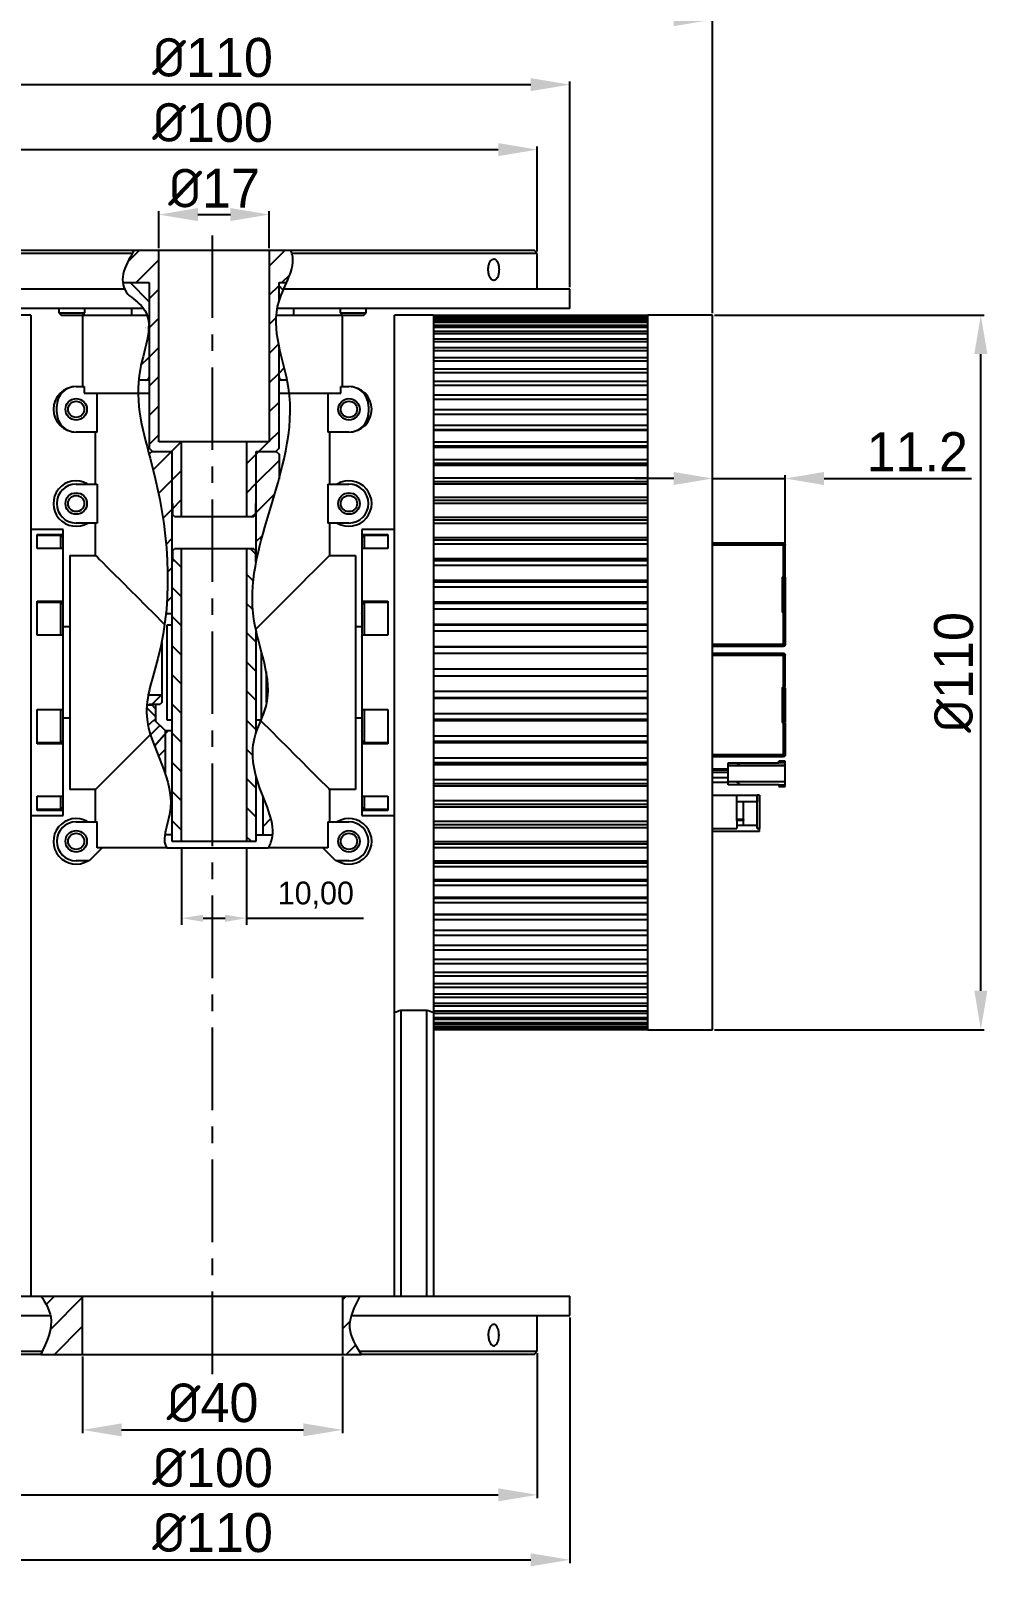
# Model space of a CAD drawing. Extents: x -151 to 841, y 0 to 594.
# Drawn here: x 392.5 to 539.8, y 159.4 to 395.8 of the extents above; entities that cross this region are included whole.
import ezdxf

# ---------------------------------------------------------------- set-up
doc = ezdxf.new("R2010")
doc.units = 0
doc.header["$PDSIZE"] = -1
doc.linetypes.add('CENTERX2', pattern=[20.32, 12.7, -2.54, 2.54, -2.54])
doc.layers.get('0').update_dxf_attribs({"linetype": 'CONTINUOUS'})
doc.layers.get('DEFPOINTS').update_dxf_attribs({"linetype": 'CONTINUOUS'})
doc.layers.add('$TD_AUDIT_GENERATED__25B7_', color=1, linetype='CENTERX2')
doc.layers.add('$TD_AUDIT_GENERATED__25B9_', color=3, linetype='CONTINUOUS')
doc.styles.add('$TD_AUDIT_GENERATED__25BE_', font='GOTHIC.TTF')
doc.dimstyles.new('$TD_AUDIT_GENERATED__25C0_', dxfattribs={"dimtxt": 4, "dimasz": 4, "dimexe": 0.5, "dimexo": 0.3, "dimgap": 1, "dimtad": 1, "dimtoh": 1, "dimdec": 1, "dimzin": 12, "dimtxsty": '$TD_AUDIT_GENERATED__25BE_', "dimcen": 0.09, "dimclrd": 3, "dimclre": 3, "dimclrt": 3, "dimazin": 3, "dimtm": 1e-09, "dimtfac": 1, "dimtdec": 1, "dimtofl": 0, "dimtmove": 0, "dimatfit": 3})
doc.dimstyles.new('ISO-25', dxfattribs={"dimtxt": 2.5, "dimasz": 2.5, "dimexe": 1.25, "dimexo": 0.625, "dimtad": 1, "dimtxsty": 'STANDARD', "dimcen": 2.5, "dimazin": 3, "dimtfac": 1, "dimtmove": 0, "dimatfit": 3})

# ---------------------------------------------------------------- blocks, each defined once
blk = doc.blocks.new('*D170')
at = {"layer": '$TD_AUDIT_GENERATED__25B9_', "color": 3}
for p, q in [((400.5, 191.7), (400.5, 179.9)), ((440.5, 191.7), (440.5, 179.9)), ((406.5, 180.4), (434.5, 180.4))]:
    blk.add_line(p, q, dxfattribs=at)
for points in [[(406.5, 181.4), (406.5, 179.4), (400.5, 180.4)], [(434.5, 181.4), (434.5, 179.4), (440.5, 180.4)]]:
    blk.add_solid(points, dxfattribs=at)
at = {"layer": 'DEFPOINTS', "color": 0}
for p in [(400.5, 192), (440.5, 192), (440.5, 180.4)]:
    blk.add_point(p, dxfattribs=at)
at = {"layer": '$TD_AUDIT_GENERATED__25B9_', "color": 3, "insert": (420.5, 184.55), "char_height": 6, "attachment_point": 5, "style": '$TD_AUDIT_GENERATED__25BE_'}
blk.add_mtext('{\\fISOCPEUR|b0|i0|c0|p34;%%C}40', dxfattribs=at)
blk = doc.blocks.new('*D171')
at = {"layer": '$TD_AUDIT_GENERATED__25B9_', "color": 3}
for p, q in [((370.5, 192.2), (370.5, 169.9)), ((470.5, 192.2), (470.5, 169.9)), ((376.5, 170.4), (464.5, 170.4))]:
    blk.add_line(p, q, dxfattribs=at)
for points in [[(376.5, 171.4), (376.5, 169.4), (370.5, 170.4)], [(464.5, 171.4), (464.5, 169.4), (470.5, 170.4)]]:
    blk.add_solid(points, dxfattribs=at)
at = {"layer": 'DEFPOINTS', "color": 0}
for p in [(370.5, 192.5), (470.5, 192.5), (470.5, 170.4)]:
    blk.add_point(p, dxfattribs=at)
at = {"layer": '$TD_AUDIT_GENERATED__25B9_', "color": 3, "insert": (420.5, 174.55), "char_height": 6, "attachment_point": 5, "style": '$TD_AUDIT_GENERATED__25BE_'}
blk.add_mtext('{\\fISOCPEUR|b0|i0|c0|p34;%%C}100', dxfattribs=at)
blk = doc.blocks.new('*D172')
at = {"layer": '$TD_AUDIT_GENERATED__25B9_', "color": 3}
for p, q in [((365.5, 197.7), (365.5, 159.9)), ((475.5, 197.7), (475.5, 159.9)), ((371.5, 160.4), (469.5, 160.4))]:
    blk.add_line(p, q, dxfattribs=at)
for points in [[(371.5, 161.4), (371.5, 159.4), (365.5, 160.4)], [(469.5, 161.4), (469.5, 159.4), (475.5, 160.4)]]:
    blk.add_solid(points, dxfattribs=at)
at = {"layer": 'DEFPOINTS', "color": 0}
for p in [(365.5, 198), (475.5, 198), (475.5, 160.4)]:
    blk.add_point(p, dxfattribs=at)
at = {"layer": '$TD_AUDIT_GENERATED__25B9_', "color": 3, "insert": (420.5, 164.55), "char_height": 6, "attachment_point": 5, "style": '$TD_AUDIT_GENERATED__25BE_'}
blk.add_mtext('{\\fISOCPEUR|b0|i0|c0|p34;%%C}110', dxfattribs=at)
blk = doc.blocks.new('*D173')
at = {"layer": '$TD_AUDIT_GENERATED__25B9_', "color": 3}
for p, q in [((370.5, 361.8), (370.5, 377.98)), ((376.5, 377.48), (464.5, 377.48)), ((470.5, 361.8), (470.5, 377.98))]:
    blk.add_line(p, q, dxfattribs=at)
for points in [[(376.5, 378.48), (376.5, 376.48), (370.5, 377.48)], [(464.5, 378.48), (464.5, 376.48), (470.5, 377.48)]]:
    blk.add_solid(points, dxfattribs=at)
at = {"layer": 'DEFPOINTS', "color": 0}
for p in [(470.5, 377.48), (370.5, 361.5), (470.5, 361.5)]:
    blk.add_point(p, dxfattribs=at)
at = {"layer": '$TD_AUDIT_GENERATED__25B9_', "color": 3, "insert": (420.5, 381.63), "char_height": 6, "attachment_point": 5, "style": '$TD_AUDIT_GENERATED__25BE_'}
blk.add_mtext('{\\fISOCPEUR|b0|i0|c0|p34;%%C}100', dxfattribs=at)
blk = doc.blocks.new('*D174')
at = {"layer": '$TD_AUDIT_GENERATED__25B9_', "color": 3}
for p, q in [((412.24, 362.3), (412.24, 367.98)), ((418.24, 367.48), (423.24, 367.48)), ((429.24, 362.3), (429.24, 367.98))]:
    blk.add_line(p, q, dxfattribs=at)
for points in [[(418.24, 368.48), (418.24, 366.48), (412.24, 367.48)], [(423.24, 368.48), (423.24, 366.48), (429.24, 367.48)]]:
    blk.add_solid(points, dxfattribs=at)
at = {"layer": 'DEFPOINTS', "color": 0}
for p in [(429.24, 367.48), (412.24, 362), (429.24, 362)]:
    blk.add_point(p, dxfattribs=at)
at = {"layer": '$TD_AUDIT_GENERATED__25B9_', "color": 3, "insert": (420.74, 371.55), "char_height": 6, "attachment_point": 5, "style": '$TD_AUDIT_GENERATED__25BE_'}
blk.add_mtext('{\\fISOCPEUR|b0|i0|c0|p34;%%C}17', dxfattribs=at)
blk = doc.blocks.new('*D175')
at = {"layer": '$TD_AUDIT_GENERATED__25B9_', "color": 3}
for p, q in [((365.5, 356.3), (365.5, 387.98)), ((475.5, 356.3), (475.5, 387.98)), ((371.5, 387.48), (469.5, 387.48))]:
    blk.add_line(p, q, dxfattribs=at)
for points in [[(371.5, 388.48), (371.5, 386.48), (365.5, 387.48)], [(469.5, 388.48), (469.5, 386.48), (475.5, 387.48)]]:
    blk.add_solid(points, dxfattribs=at)
at = {"layer": 'DEFPOINTS', "color": 0}
for p in [(475.5, 387.48), (365.5, 356), (475.5, 356)]:
    blk.add_point(p, dxfattribs=at)
at = {"layer": '$TD_AUDIT_GENERATED__25B9_', "color": 3, "insert": (420.5, 391.63), "char_height": 6, "attachment_point": 5, "style": '$TD_AUDIT_GENERATED__25BE_'}
blk.add_mtext('{\\fISOCPEUR|b0|i0|c0|p34;%%C}110', dxfattribs=at)
blk = doc.blocks.new('*D176')
at = {"layer": '$TD_AUDIT_GENERATED__25B9_', "color": 3}
for p, q in [((497.8, 352), (539.29, 352)), ((538.79, 248), (538.79, 346)), ((497.8, 242), (539.29, 242))]:
    blk.add_line(p, q, dxfattribs=at)
for points in [[(537.79, 346), (539.79, 346), (538.79, 352)], [(537.79, 248), (539.79, 248), (538.79, 242)]]:
    blk.add_solid(points, dxfattribs=at)
at = {"layer": 'DEFPOINTS', "color": 0}
for p in [(497.5, 352), (538.79, 352), (497.5, 242)]:
    blk.add_point(p, dxfattribs=at)
at = {"layer": '$TD_AUDIT_GENERATED__25B9_', "color": 3, "insert": (534.63, 297), "char_height": 6, "attachment_point": 5, "rotation": 90, "style": '$TD_AUDIT_GENERATED__25BE_'}
blk.add_mtext('{\\fISOCPEUR|b0|i0|c0|p34;%%C}110', dxfattribs=at)
blk = doc.blocks.new('*D177')
at = {"layer": '$TD_AUDIT_GENERATED__25B9_', "color": 3}
for p, q in [((343.5, 352.3), (343.5, 397.98)), ((491.5, 397.48), (349.5, 397.48)), ((497.5, 352.3), (497.5, 397.98))]:
    blk.add_line(p, q, dxfattribs=at)
for points in [[(349.5, 398.48), (349.5, 396.48), (343.5, 397.48)], [(491.5, 398.48), (491.5, 396.48), (497.5, 397.48)]]:
    blk.add_solid(points, dxfattribs=at)
at = {"layer": 'DEFPOINTS', "color": 0}
for p in [(343.5, 397.48), (343.5, 352), (497.5, 352)]:
    blk.add_point(p, dxfattribs=at)
at = {"layer": '$TD_AUDIT_GENERATED__25B9_', "color": 3, "insert": (420.5, 401.63), "char_height": 6, "attachment_point": 5, "style": '$TD_AUDIT_GENERATED__25BE_'}
blk.add_mtext('154', dxfattribs=at)
blk = doc.blocks.new('*D178')
at = {"color": 0}
for p, q in [((415.74, 270), (415.74, 258.16)), ((425.74, 270), (425.74, 258.16)), ((419.04, 259.16), (422.44, 259.16)), ((425.74, 259.16), (443.76, 259.16))]:
    blk.add_line(p, q, dxfattribs=at)
for points in [[(419.04, 259.71), (419.04, 258.61), (415.74, 259.16)], [(422.44, 259.71), (422.44, 258.61), (425.74, 259.16)]]:
    blk.add_solid(points, dxfattribs=at)
at = {"layer": 'DEFPOINTS', "color": 0}
for p in [(415.74, 271), (425.74, 271), (425.74, 259.16)]:
    blk.add_point(p, dxfattribs=at)
at = {"color": 0, "insert": (436.4, 262.72), "char_height": 3.5, "attachment_point": 5}
blk.add_mtext('10,00', dxfattribs=at)
blk = doc.blocks.new('*D179')
at = {"layer": '$TD_AUDIT_GENERATED__25B9_', "color": 3}
for p, q in [((491.5, 326.85), (485.5, 326.85)), ((497.5, 321.1), (497.5, 327.35)), ((497.5, 326.85), (508.65, 326.85)), ((508.65, 316.92), (508.65, 327.35)), ((514.65, 326.85), (537.36, 326.85))]:
    blk.add_line(p, q, dxfattribs=at)
for points in [[(491.5, 327.85), (491.5, 325.85), (497.5, 326.85)], [(514.65, 327.85), (514.65, 325.85), (508.65, 326.85)]]:
    blk.add_solid(points, dxfattribs=at)
at = {"layer": 'DEFPOINTS', "color": 0}
for p in [(497.5, 326.85), (497.5, 320.8), (508.65, 316.62)]:
    blk.add_point(p, dxfattribs=at)
at = {"layer": '$TD_AUDIT_GENERATED__25B9_', "color": 3, "insert": (529, 330.98), "char_height": 6, "attachment_point": 5, "style": '$TD_AUDIT_GENERATED__25BE_'}
blk.add_mtext('11.2', dxfattribs=at)

msp = doc.modelspace()

# ---------------------------------------------------------------- linework, layer by layer
at = {"layer": '$TD_AUDIT_GENERATED__25B7_'}
msp.add_line((420.5, 189), (420.5, 365), dxfattribs=at)
at = {"color": 7, "linetype": 'CONTINUOUS'}
for p, q in [((371, 362), (408.5, 362)), ((408.5, 362), (432.5, 362)), ((412.239, 332.5), (412.239, 362)), ((429.239, 362), (429.239, 332.5)), ((432.5, 362), (470, 362)), ((470.5, 361.5), (470, 362)), ((408.176, 361.5), (370.5, 361.5)), ((470.5, 361.5), (432.716, 361.5)), ((470.5, 356), (470.5, 361.5)), ((406.674, 357), (410.739, 357)), ((410.739, 357), (410.739, 331.5)), ((430.739, 357), (431.898, 357)), ((406.968, 356), (365.5, 356)), ((475.5, 356), (431.454, 356)), ((475.5, 353), (475.5, 356)), ((409.903, 353), (365.5, 353)), ((396.849, 353), (396.849, 352.35)), ((396.849, 352.35), (397.199, 352)), ((396.849, 352.35), (400.849, 352.35)), ((400.499, 352), (400.849, 352.35)), ((400.849, 352.35), (400.849, 353)), ((408, 353), (408, 352)), ((475.5, 353), (430.459, 353)), ((433, 352), (433, 353)), ((440.151, 353), (440.151, 352.35)), ((440.151, 352.35), (440.501, 352)), ((440.151, 352.35), (444.151, 352.35)), ((443.801, 352), (444.151, 352.35)), ((444.151, 352.35), (444.151, 353)), ((392.5, 352), (386.5, 352)), ((392.5, 352), (392.5, 201)), ((397.199, 352), (400.499, 352)), ((400.5, 352), (400.5, 341)), ((400.5, 352), (410.422, 352)), ((410.739, 352), (410.639, 352)), ((410.739, 350), (410.659, 350)), ((410.667, 350.5), (410.739, 350.5)), ((430.326, 352), (440.5, 352)), ((440.5, 341), (440.5, 352)), ((440.501, 352), (443.801, 352)), ((454.5, 352), (448.5, 352)), ((448.5, 201), (448.5, 352)), ((454.5, 352), (454.5, 201)), ((454.5, 351.998), (487.5, 351.998)), ((487.5, 351.921), (454.5, 351.921)), ((454.5, 351.858), (487.5, 351.858)), ((487.5, 351.627), (454.5, 351.627)), ((454.5, 351.501), (487.5, 351.501)), ((487.5, 351.117), (454.5, 351.117)), ((454.5, 350.93), (487.5, 350.93)), ((487.5, 350.394), (454.5, 350.394)), ((454.5, 350.146), (487.5, 350.146)), ((497.5, 352), (487.5, 352)), ((487.5, 242), (487.5, 352)), ((497.5, 242), (497.5, 352)), ((487.5, 349.46), (454.5, 349.46)), ((454.5, 349.151), (487.5, 349.151)), ((487.5, 348.32), (454.5, 348.32)), ((454.5, 347.952), (487.5, 347.952)), ((487.5, 346.976), (454.5, 346.976)), ((454.5, 346.551), (487.5, 346.551)), ((487.5, 345.436), (454.5, 345.436)), ((430.739, 343.086), (431.54, 343.887)), ((454.5, 344.954), (487.5, 344.954)), ((487.5, 343.704), (454.5, 343.704)), ((454.5, 343.168), (487.5, 343.168)), ((399.5, 341), (400.726, 341)), ((400.726, 341), (400.726, 340)), ((410.739, 342), (409.115, 342)), ((431.975, 342), (430.739, 342)), ((440.274, 340), (440.274, 341)), ((440.274, 341), (441.5, 341)), ((487.5, 341.788), (454.5, 341.788)), ((454.5, 341.2), (487.5, 341.2)), ((400.726, 340), (409.031, 340)), ((402.752, 334), (402.752, 340)), ((409.031, 340), (410.739, 340)), ((430.739, 340), (432.302, 340)), ((432.302, 340), (440.274, 340)), ((438.248, 340), (438.248, 334)), ((487.5, 339.695), (454.5, 339.695)), ((454.5, 339.058), (487.5, 339.058)), ((396.5, 337), (396.5, 338)), ((444.5, 338), (444.5, 337)), ((487.5, 337.434), (454.5, 337.434)), ((454.5, 336.749), (487.5, 336.749)), ((402.752, 334), (399.5, 334)), ((402.5, 326), (402.5, 334)), ((441.5, 334), (438.248, 334)), ((438.5, 334), (438.5, 326)), ((487.5, 335.013), (454.5, 335.013)), ((487.5, 334.33), (454.5, 334.33)), ((454.5, 334.284), (487.5, 334.284)), ((411.239, 331), (410.739, 331.5)), ((410.739, 330.576), (411.163, 331)), ((411.163, 331), (414.239, 331)), ((429.239, 332.5), (412.239, 332.5)), ((414.239, 331), (414.239, 271)), ((415.739, 321), (415.739, 332.5)), ((425.739, 332.5), (425.739, 321)), ((427.239, 314.1), (427.239, 331)), ((427.239, 331), (430.314, 331)), ((430.739, 331.5), (430.239, 331)), ((430.314, 331), (430.739, 330.576)), ((487.5, 332.442), (454.5, 332.442)), ((487.5, 331.806), (454.5, 331.806)), ((454.5, 331.672), (487.5, 331.672)), ((430.739, 330.576), (430.739, 326.765)), ((487.5, 329.731), (454.5, 329.731)), ((487.5, 329.145), (454.5, 329.145)), ((454.5, 328.922), (487.5, 328.922)), ((487.5, 326.891), (454.5, 326.891)), ((487.5, 326.357), (454.5, 326.357)), ((399.5, 326), (402.752, 326)), ((401.208, 326.055), (401.303, 326)), ((402.752, 326), (402.752, 320)), ((438.248, 326), (438.248, 320)), ((438.248, 326), (441.5, 326)), ((454.5, 326.047), (487.5, 326.047)), ((487.5, 323.934), (454.5, 323.934)), ((414.239, 323), (414.339, 323)), ((414.339, 323), (414.339, 321.3)), ((427.139, 323), (427.239, 323)), ((427.139, 321.3), (427.139, 323)), ((487.5, 323.453), (454.5, 323.453)), ((454.5, 323.057), (487.5, 323.057)), ((402.752, 320), (399.5, 320)), ((402.5, 315), (402.5, 320)), ((414.639, 321), (414.339, 321.3)), ((414.639, 321), (426.839, 321)), ((427.139, 321.3), (426.839, 321)), ((441.5, 320), (438.248, 320)), ((438.5, 320), (438.5, 315)), ((487.5, 320.869), (454.5, 320.869)), ((487.5, 320.444), (454.5, 320.444)), ((454.5, 319.964), (487.5, 319.964)), ((397.5, 319), (392.5, 319)), ((393.5, 318.242), (397.5, 318.242)), ((393.5, 316.068), (393.5, 318.242)), ((397.15, 318.054), (393.5, 318.054)), ((397.5, 317.704), (397.15, 318.054)), ((397.15, 316.068), (397.15, 318.054)), ((397.5, 275), (397.5, 319)), ((448.5, 319), (443.5, 319)), ((443.5, 319), (443.5, 275)), ((443.5, 318.242), (447.5, 318.242)), ((443.85, 318.054), (443.5, 317.704)), ((447.5, 318.054), (443.85, 318.054)), ((443.85, 318.054), (443.85, 316.068)), ((447.5, 318.242), (447.5, 316.068)), ((487.5, 317.711), (454.5, 317.711)), ((487.5, 317.344), (454.5, 317.344)), ((454.5, 316.781), (487.5, 316.781)), ((508.3, 316.922), (497.5, 316.922)), ((503.7, 316.932), (503.7, 316.922)), ((503.7, 316.932), (504.4, 316.932)), ((504.4, 316.922), (504.4, 316.932)), ((508.4, 316.922), (508.301, 316.922)), ((508.4, 316.922), (508.4, 316.722)), ((397.5, 316.068), (393.5, 316.068)), ((398.5, 315), (402.5, 315)), ((398.5, 315), (398.5, 279)), ((414.339, 315.7), (414.639, 316)), ((414.339, 315.7), (414.339, 314)), ((426.839, 316), (414.639, 316)), ((415.739, 271), (415.739, 316)), ((425.739, 316), (425.739, 271)), ((426.839, 316), (427.139, 315.7)), ((427.139, 314), (427.139, 315.7)), ((438.5, 315), (442.5, 315)), ((442.5, 315), (442.5, 279)), ((447.5, 316.068), (443.5, 316.068)), ((487.5, 314.471), (454.5, 314.471)), ((508.3, 316.722), (508.4, 316.722)), ((508.3, 316.622), (508.35, 316.622)), ((508.35, 316.622), (508.35, 311.672)), ((508.45, 316.672), (508.65, 316.672)), ((508.45, 316.622), (508.45, 316.672)), ((508.65, 311.672), (508.65, 316.672)), ((414.339, 314), (414.239, 314)), ((427.219, 314), (427.139, 314)), ((487.5, 314.162), (454.5, 314.162)), ((454.5, 313.52), (487.5, 313.52)), ((487.5, 311.162), (454.5, 311.162)), ((487.5, 310.914), (454.5, 310.914)), ((454.5, 310.193), (487.5, 310.193)), ((508.2, 311.572), (508.2, 306.372)), ((508.25, 311.627), (508.206, 311.605)), ((508.25, 311.656), (508.25, 311.627)), ((508.35, 311.672), (508.3, 311.672)), ((508.4, 311.672), (508.4, 306.272)), ((508.45, 306.272), (508.45, 311.672)), ((508.65, 311.672), (508.65, 306.272)), ((393.5, 307.973), (397.5, 307.973)), ((393.5, 302.724), (393.5, 307.973)), ((397.15, 307.771), (393.5, 307.771)), ((397.5, 307.421), (397.15, 307.771)), ((397.15, 302.724), (397.15, 307.771)), ((443.5, 307.973), (447.5, 307.973)), ((443.85, 307.771), (443.5, 307.421)), ((447.5, 307.771), (443.85, 307.771)), ((443.85, 307.771), (443.85, 302.724)), ((447.5, 307.973), (447.5, 302.724)), ((487.5, 307.797), (454.5, 307.797)), ((487.5, 307.61), (454.5, 307.61)), ((414.239, 306), (413.316, 306)), ((413.326, 306.098), (413.439, 306.211)), ((413.348, 306.315), (413.439, 306.211)), ((443.5, 306.003), (443.475, 306.045)), ((454.5, 306.814), (487.5, 306.814)), ((508.207, 306.338), (508.25, 306.317)), ((508.25, 306.317), (508.25, 306.287)), ((508.3, 306.272), (508.35, 306.272)), ((508.35, 306.272), (508.35, 301.322)), ((508.65, 306.272), (508.65, 301.272)), ((397.5, 302.724), (393.5, 302.724)), ((398.5, 304), (397.5, 304)), ((414.239, 304.3), (413.439, 304.3)), ((413.439, 304.3), (413.439, 289.7)), ((427.239, 287.781), (427.239, 303.272)), ((443.5, 304), (442.5, 304)), ((447.5, 302.724), (443.5, 302.724)), ((487.5, 304.389), (454.5, 304.389)), ((487.5, 304.264), (454.5, 304.264)), ((454.5, 303.397), (487.5, 303.397)), ((412.408, 300.5), (412.739, 300.5)), ((412.661, 301.678), (412.739, 301.6)), ((412.739, 292.4), (412.739, 301.6)), ((443.475, 302.496), (443.5, 302.539)), ((487.5, 300.952), (454.5, 300.952)), ((487.5, 300.89), (454.5, 300.89)), ((497.5, 301.022), (508.3, 301.022)), ((503.7, 301.022), (503.7, 301.012)), ((504.4, 301.012), (503.7, 301.012)), ((504.4, 301.012), (504.4, 301.022)), ((508.35, 301.322), (508.3, 301.322)), ((508.3, 301.222), (508.4, 301.222)), ((508.301, 301.022), (508.4, 301.022)), ((508.4, 301.222), (508.4, 301.022)), ((508.45, 301.322), (508.45, 301.272)), ((508.45, 301.272), (508.65, 301.272)), ((428.039, 289.7), (428.039, 300.145)), ((454.5, 299.954), (487.5, 299.954)), ((508.3, 299.932), (497.5, 299.932)), ((503.7, 299.942), (504.4, 299.942)), ((503.7, 299.942), (503.7, 299.932)), ((504.4, 299.932), (504.4, 299.942)), ((508.3, 299.732), (508.4, 299.732)), ((508.3, 299.632), (508.35, 299.632)), ((508.4, 299.932), (508.301, 299.932)), ((508.35, 299.632), (508.35, 294.682)), ((508.4, 299.932), (508.4, 299.732)), ((508.45, 299.682), (508.65, 299.682)), ((508.45, 299.632), (508.45, 299.682)), ((508.65, 294.682), (508.65, 299.682)), ((428.739, 297.152), (428.739, 292.4)), ((487.5, 297.5), (454.5, 297.5)), ((454.5, 296.5), (487.5, 296.5)), ((412.739, 293.5), (410.598, 293.5)), ((429.013, 293.5), (428.739, 293.5)), ((487.5, 294.046), (454.5, 294.046)), ((508.2, 294.582), (508.2, 289.382)), ((508.25, 294.637), (508.206, 294.615)), ((508.25, 294.666), (508.25, 294.637)), ((508.35, 294.682), (508.3, 294.682)), ((508.4, 294.682), (508.4, 289.282)), ((508.45, 289.282), (508.45, 294.682)), ((508.65, 294.59), (508.65, 289.374)), ((393.5, 291.276), (397.5, 291.276)), ((393.5, 286.027), (393.5, 291.276)), ((397.15, 286.229), (397.15, 291.276)), ((410.385, 292), (411.139, 292)), ((410.739, 292.1), (412.439, 292.1)), ((410.739, 292), (410.739, 292.1)), ((411.139, 292.1), (411.139, 292)), ((411.739, 291.4), (411.139, 292)), ((411.739, 292.1), (411.739, 289.5)), ((412.739, 292.4), (412.439, 292.1)), ((428.854, 292.285), (428.739, 292.4)), ((443.5, 291.276), (447.5, 291.276)), ((443.85, 291.276), (443.85, 286.229)), ((447.5, 291.276), (447.5, 286.027)), ((487.5, 293.11), (454.5, 293.11)), ((454.5, 293.048), (487.5, 293.048)), ((397.5, 290), (398.5, 290)), ((410.557, 288.852), (411.527, 289.7)), ((413.239, 288), (411.527, 289.7)), ((413.439, 287.789), (411.739, 289.5)), ((413.439, 289.7), (414.239, 289.7)), ((427.239, 289.7), (428.039, 289.7)), ((442.5, 290), (443.5, 290)), ((487.5, 290.603), (454.5, 290.603)), ((487.5, 289.736), (454.5, 289.736)), ((454.5, 289.611), (487.5, 289.611)), ((508.207, 289.348), (508.25, 289.327)), ((508.25, 289.327), (508.25, 289.297)), ((508.3, 289.282), (508.35, 289.282)), ((508.35, 289.282), (508.35, 284.332)), ((508.65, 289.282), (508.65, 284.282)), ((393.5, 286.229), (397.15, 286.229)), ((397.5, 286.027), (393.5, 286.027)), ((397.15, 286.229), (397.5, 286.579)), ((413.439, 287.789), (411.56, 285.639)), ((414.239, 288), (413.239, 288)), ((413.239, 281.325), (413.239, 288)), ((413.439, 287.951), (413.439, 287.789)), ((427.317, 288), (427.239, 288)), ((443.475, 287.955), (443.5, 287.997)), ((443.5, 286.579), (443.85, 286.229)), ((447.5, 286.027), (443.5, 286.027)), ((443.85, 286.229), (447.5, 286.229)), ((487.5, 287.186), (454.5, 287.186)), ((487.5, 286.39), (454.5, 286.39)), ((454.5, 286.203), (487.5, 286.203)), ((487.5, 283.807), (454.5, 283.807)), ((497.5, 284.032), (508.3, 284.032)), ((503.7, 284.032), (503.7, 284.022)), ((504.4, 284.022), (503.7, 284.022)), ((504.4, 284.022), (504.4, 284.032)), ((508.35, 284.332), (508.3, 284.332)), ((508.3, 284.232), (508.4, 284.232)), ((508.301, 284.032), (508.4, 284.032)), ((508.4, 284.232), (508.4, 284.032)), ((508.45, 284.332), (508.45, 284.282)), ((508.45, 284.282), (508.65, 284.282)), ((487.5, 283.086), (454.5, 283.086)), ((454.5, 282.838), (487.5, 282.838)), ((499.882, 282.098), (497.5, 282.098)), ((499.882, 283.102), (507.682, 283.102)), ((499.882, 279.702), (499.882, 283.102)), ((508.682, 282.652), (499.882, 282.652)), ((508.682, 282.602), (499.882, 282.602)), ((501.718, 283.102), (501.182, 282.652)), ((507.682, 283.102), (507.682, 283.352)), ((508.682, 283.352), (507.682, 283.352)), ((507.682, 283.152), (508.682, 283.152)), ((508.682, 279.452), (508.682, 283.352)), ((402.5, 279), (398.5, 279)), ((402.5, 274), (402.5, 279)), ((427.239, 271), (427.239, 280.905)), ((442.5, 279), (438.5, 279)), ((438.5, 279), (438.5, 274)), ((487.5, 280.48), (454.5, 280.48)), ((487.5, 279.838), (454.5, 279.838)), ((454.5, 279.529), (487.5, 279.529)), ((497.5, 280.087), (499.882, 280.087)), ((497.5, 280.087), (499.882, 280.087)), ((499.882, 280.202), (508.682, 280.202)), ((508.682, 280.152), (499.882, 280.152)), ((507.682, 279.702), (499.882, 279.702)), ((501.182, 280.152), (501.718, 279.702)), ((507.682, 279.702), (507.682, 279.452)), ((508.682, 279.652), (507.682, 279.652)), ((507.682, 279.452), (508.682, 279.452)), ((393.5, 277.932), (397.5, 277.932)), ((393.5, 275.758), (393.5, 277.932)), ((397.15, 275.946), (397.15, 277.932)), ((428.239, 277.996), (428.239, 272)), ((443.5, 277.932), (447.5, 277.932)), ((443.85, 277.932), (443.85, 275.946)), ((447.5, 277.932), (447.5, 275.758)), ((487.5, 277.219), (454.5, 277.219)), ((487.5, 276.656), (454.5, 276.656)), ((497.5, 278.102), (504.369, 278.102)), ((501.2, 274.432), (501.2, 278.102)), ((504.369, 277.102), (501.2, 277.102)), ((502.2, 277.102), (502.2, 274.432)), ((504.369, 278.102), (504.369, 277.102)), ((504.371, 272.953), (504.371, 278.102)), ((504.7, 278.102), (504.371, 278.102)), ((504.7, 278.102), (504.7, 272.953)), ((392.5, 275), (397.5, 275)), ((393.5, 275.946), (397.15, 275.946)), ((397.5, 275.758), (393.5, 275.758)), ((397.15, 275.946), (397.5, 276.296)), ((443.5, 276.296), (443.85, 275.946)), ((447.5, 275.758), (443.5, 275.758)), ((443.5, 275), (448.5, 275)), ((443.85, 275.946), (447.5, 275.946)), ((454.5, 276.289), (487.5, 276.289)), ((501.2, 274.432), (502.2, 274.432)), ((399.5, 274), (402.752, 274)), ((401.208, 274.055), (401.303, 274)), ((402.752, 270), (402.752, 274)), ((414.239, 272), (413.141, 272)), ((413.239, 272), (413.239, 272.522)), ((427.239, 272), (429.755, 272)), ((438.248, 274), (438.248, 270)), ((438.248, 274), (441.5, 274)), ((487.5, 274.036), (454.5, 274.036)), ((487.5, 273.556), (454.5, 273.556)), ((454.5, 273.131), (487.5, 273.131)), ((497.5, 272.953), (501.2, 272.953)), ((497.5, 272.953), (501.2, 272.953)), ((504.7, 272.502), (497.5, 272.502)), ((502.2, 274.184), (501.2, 274.184)), ((501.2, 274.184), (501.2, 272.953)), ((501.2, 273.502), (504.369, 273.502)), ((502.2, 274.184), (502.2, 273.502)), ((504.369, 272.953), (504.369, 273.502)), ((504.369, 272.953), (504.7, 272.953)), ((504.7, 272.953), (504.371, 272.953)), ((504.7, 272.502), (504.7, 272.953)), ((403.5, 270), (401.5, 268)), ((413.482, 270), (402.752, 270)), ((413.482, 270), (429.071, 270)), ((414.239, 271), (427.239, 271)), ((438.248, 270), (429.071, 270)), ((439.5, 268), (437.5, 270)), ((487.5, 270.943), (454.5, 270.943)), ((487.5, 270.547), (454.5, 270.547)), ((454.5, 270.066), (487.5, 270.066)), ((401.5, 268), (399.5, 268)), ((441.5, 268), (439.5, 268)), ((487.5, 267.953), (454.5, 267.953)), ((487.5, 267.643), (454.5, 267.643)), ((454.5, 267.109), (487.5, 267.109)), ((487.5, 265.078), (454.5, 265.078)), ((487.5, 264.855), (454.5, 264.855)), ((454.5, 264.269), (487.5, 264.269)), ((487.5, 262.328), (454.5, 262.328)), ((487.5, 262.194), (454.5, 262.194)), ((454.5, 261.558), (487.5, 261.558)), ((487.5, 259.716), (454.5, 259.716)), ((487.5, 259.67), (454.5, 259.67)), ((454.5, 258.987), (487.5, 258.987)), ((487.5, 257.251), (454.5, 257.251)), ((454.5, 256.566), (487.5, 256.566)), ((487.5, 254.942), (454.5, 254.942)), ((454.5, 254.305), (487.5, 254.305)), ((487.5, 252.8), (454.5, 252.8)), ((454.5, 252.212), (487.5, 252.212)), ((487.5, 250.832), (454.5, 250.832)), ((454.5, 250.296), (487.5, 250.296)), ((487.5, 249.046), (454.5, 249.046)), ((454.5, 248.564), (487.5, 248.564)), ((487.5, 247.449), (454.5, 247.449)), ((454.5, 247.024), (487.5, 247.024)), ((487.5, 246.048), (454.5, 246.048)), ((449.5, 245.029), (453.5, 245.029)), ((449.5, 245.029), (449.5, 201)), ((453.5, 201), (453.5, 245.029)), ((454.5, 245.68), (487.5, 245.68)), ((487.5, 244.849), (454.5, 244.849)), ((454.5, 244.54), (487.5, 244.54)), ((487.5, 243.854), (454.5, 243.854)), ((454.5, 243.606), (487.5, 243.606)), ((487.5, 243.07), (454.5, 243.07)), ((454.5, 242.883), (487.5, 242.883)), ((487.5, 242.499), (454.5, 242.499)), ((454.5, 242.373), (487.5, 242.373)), ((487.5, 242.142), (454.5, 242.142)), ((454.5, 242.079), (487.5, 242.079)), ((487.5, 242.002), (454.5, 242.002)), ((487.5, 242), (497.5, 242)), ((365.5, 201), (394.126, 201)), ((394.126, 201), (443.165, 201)), ((400.5, 192), (400.5, 201)), ((440.5, 201), (440.5, 192)), ((443.165, 201), (475.5, 201)), ((475.5, 198), (475.5, 201)), ((365.5, 198), (395.554, 198)), ((441.845, 198), (475.5, 198)), ((470.5, 192.5), (470.5, 198)), ((370.5, 192.5), (394.273, 192.5)), ((394.034, 192), (371, 192)), ((394.034, 192), (443.36, 192)), ((443.056, 192.5), (470.5, 192.5)), ((470, 192), (443.36, 192)), ((470, 192), (470.5, 192.5))]:
    msp.add_line(p, q, dxfattribs=at)
at = {"color": 4, "linetype": 'CONTINUOUS'}
for p, q in [((407.433, 360.191), (409.242, 362)), ((429.239, 359.546), (431.692, 362)), ((408.732, 357), (412.239, 360.507)), ((410.739, 354.058), (407.797, 357)), ((431.182, 357), (432.402, 358.219)), ((410.739, 354.517), (412.239, 356.017)), ((429.239, 355.056), (430.739, 356.556)), ((431.391, 355.856), (430.739, 356.509)), ((410.739, 350.027), (412.239, 351.527)), ((429.239, 350.566), (430.301, 351.628)), ((429.239, 346.076), (430.676, 347.513)), ((409.479, 344.277), (410.739, 345.537)), ((410.739, 345.537), (412.239, 347.037)), ((429.239, 341.586), (430.739, 343.086)), ((410.739, 341.046), (412.239, 342.546)), ((410.739, 336.556), (412.239, 338.056)), ((429.239, 337.096), (430.739, 338.596)), ((410.739, 332.066), (412.239, 333.566)), ((429.239, 332.606), (430.739, 334.106)), ((411.355, 328.193), (414.163, 331)), ((414.163, 331), (415.663, 332.5)), ((427.239, 330.606), (427.633, 331)), ((427.633, 331), (429.133, 332.5)), ((425.739, 329.106), (427.239, 330.606)), ((427.239, 326.116), (430.739, 329.616)), ((412.182, 324.529), (414.239, 326.586)), ((414.239, 326.586), (415.739, 328.086)), ((425.739, 324.616), (427.239, 326.116)), ((427.239, 321.625), (430.081, 324.468)), ((412.858, 320.715), (414.239, 322.096)), ((414.339, 322.196), (415.739, 323.596)), ((426.613, 321), (427.139, 321.525)), ((413.343, 316.71), (414.239, 317.606)), ((427.239, 317.135), (428.199, 318.096)), ((415.739, 313.137), (414.339, 314.537)), ((427.139, 315.208), (426.346, 316)), ((413.58, 312.457), (414.239, 313.116)), ((426.776, 311.081), (425.739, 312.117)), ((415.739, 308.647), (414.239, 310.147)), ((413.475, 307.862), (414.239, 308.625)), ((426.696, 306.67), (425.739, 307.627)), ((415.739, 304.157), (414.239, 305.657)), ((427.239, 301.637), (425.739, 303.137)), ((415.739, 299.667), (414.239, 301.167)), ((427.239, 297.147), (425.739, 298.647)), ((415.739, 295.177), (414.239, 296.677)), ((411.184, 292.1), (412.584, 293.5)), ((427.239, 292.657), (425.739, 294.157)), ((411.739, 290.196), (410.354, 291.581)), ((415.739, 290.687), (414.239, 292.187)), ((410.945, 287.371), (412.403, 288.83)), ((427.239, 288.167), (425.739, 289.667)), ((411.675, 285.77), (411.408, 286.037)), ((415.739, 286.196), (414.239, 287.696)), ((412.174, 284.11), (413.239, 285.175)), ((426.69, 284.225), (425.739, 285.177)), ((415.739, 281.706), (414.239, 283.206)), ((427.239, 279.187), (425.739, 280.687)), ((415.739, 277.216), (414.239, 278.716)), ((428.239, 277.724), (428.316, 277.801)), ((415.739, 272.726), (414.239, 274.226)), ((427.239, 274.696), (425.739, 276.196)), ((428.239, 273.234), (429.496, 274.492)), ((426.445, 271), (425.739, 271.706)), ((394.879, 199.702), (396.177, 201)), ((440.5, 200.422), (441.078, 201)), ((395.54, 195.872), (400.5, 200.833)), ((396.157, 192), (400.5, 196.343)), ((440.5, 195.931), (441.637, 197.069)), ((441.059, 192), (442.508, 193.449))]:
    msp.add_line(p, q, dxfattribs=at)
for p, q in [((430.739, 354.148), (430.739, 357)), ((430.739, 331.5), (430.739, 347.209))]:
    msp.add_line(p, q)
at = {"color": 8, "linetype": 'CONTINUOUS'}
for p, q in [((497.5, 316.622), (508.3, 316.622)), ((508.3, 301.322), (497.5, 301.322)), ((497.5, 299.632), (508.3, 299.632)), ((508.3, 284.332), (497.5, 284.332)), ((499.882, 281.961), (497.5, 281.961)), ((497.5, 281.63), (499.882, 281.63)), ((499.882, 280.787), (497.5, 280.787))]:
    msp.add_line(p, q, dxfattribs=at)
at = {"color": 7, "linetype": 'CONTINUOUS', "flags": 128}
for points in [[(402.5, 315), (402.773, 314.727), (403.113, 314.387), (403.586, 313.914), (404.186, 313.314), (404.912, 312.588), (406.711, 310.789), (407.772, 309.728), (408.93, 308.57), (410.176, 307.324), (411.5, 306), (412.893, 304.607), (413.119, 304.381)], [(427.153, 303.653), (428.107, 304.607), (429.5, 306), (430.824, 307.324), (432.07, 308.57), (433.228, 309.728), (434.289, 310.789), (435.245, 311.745), (436.088, 312.588), (436.814, 313.314), (438.432, 314.932), (438.5, 315)], [(508.34, 306.272), (508.316, 306.284), (508.25, 306.317)], [(438.5, 279), (438.432, 279.068), (436.814, 280.686), (436.088, 281.412), (435.245, 282.255), (434.289, 283.211), (433.228, 284.272), (432.07, 285.43), (430.824, 286.676), (429.5, 288), (428.107, 289.393), (427.942, 289.558)], [(508.34, 289.282), (508.316, 289.294), (508.25, 289.327)], [(410.927, 287.427), (410.176, 286.676), (408.93, 285.43), (407.772, 284.272), (406.711, 283.211), (404.912, 281.412), (404.186, 280.686), (403.586, 280.086), (403.113, 279.613), (402.773, 279.273), (402.5, 279)]]:
    msp.add_lwpolyline(points, dxfattribs=at)
at = {"color": 7, "linetype": 'CONTINUOUS'}
for centre, radius in [((399.5, 337.5), 1.65), ((399.5, 337.5), 1.25), ((441.5, 337.5), 1.65), ((441.5, 337.5), 1.25), ((399.5, 323), 1.65), ((399.5, 323), 1.25), ((441.5, 323), 1.65), ((441.5, 323), 1.25), ((399.5, 271), 1.65), ((399.5, 271), 1.25), ((441.5, 271), 1.65), ((441.5, 271), 1.25)]:
    msp.add_circle(centre, radius, dxfattribs=at)
for centre, radius, start, end in [((410.239, 349.5), 0.5, 89.90935, 90), ((410.239, 349.5), 0.5, 0, 35.27462), ((399.5, 337.5), 3.5, 90, 270), ((399.5, 338), 3, 90, 180), ((410.239, 342.5), 0.5, 270, 0), ((431.239, 342.5), 0.5, 180, 270), ((441.5, 337.5), 3.5, 270, 89.99996), ((441.5, 338), 3, 0, 90), ((399.5, 337), 3, 180, 270), ((441.5, 337), 3, 270, 0), ((399.5, 323), 3.5, 60.7916, 301.00272), ((441.5, 323), 3.5, 238.99728, 121.00271), ((399.5, 323), 3, 90, 270), ((441.5, 323), 3, 270, 89.99996), ((399.5, 271), 3.5, 60.7916, 301.00272), ((441.5, 271), 3.5, 238.99728, 121.00271), ((399.5, 271), 3, 90, 270), ((441.5, 271), 3, 270, 89.99996), ((431.5, 297), 55, 288.00445, 289.10332), ((471.5, 297), 55, 250.89668, 251.99555)]:
    msp.add_arc(centre, radius, start, end, dxfattribs=at)
for points, knots in [([(408.5, 362), (406.768, 359.403), (405.552, 356.077), (412.286, 352.051), (407.342, 341.326), (413.084, 324.51), (415.025, 306.039), (408.223, 288.015), (416.254, 279.277), (412.636, 271.407), (413.391, 270.122), (413.482, 270)], [4.1905159, 4.1905159, 4.1905159, 4.1905159, 11.919388, 14.9840295, 24.5786812, 39.1702763, 69.1554818, 78.2045177, 93.7607026, 98.5355513, 99.0677774, 99.0677774, 99.0677774, 99.0677774]), ([(429.071, 270), (429.239, 270.273), (430.576, 272.951), (427.516, 278.804), (425.911, 286.02), (430.737, 294.269), (424.79, 306.232), (429.35, 322.45), (434.637, 338.769), (428.166, 352.115), (433.567, 359.448), (432.613, 361.784), (432.5, 362)], [115.8105309, 115.8105309, 115.8105309, 115.8105309, 116.7647014, 124.848598, 132.9395861, 138.2655899, 151.7456975, 168.1354566, 187.8054733, 201.2012675, 208.6716641, 209.4521143, 209.4521143, 209.4521143, 209.4521143]), ([(394.126, 201), (394.759, 199.952), (396.482, 197.102), (394.983, 193.977), (394.034, 192)], [0, 0, 0, 0, 3.5008525, 9.5255346, 9.5255346, 9.5255346, 9.5255346]), ([(443.165, 201), (442.322, 199.349), (440.751, 196.269), (442.533, 193.353), (443.36, 192)], [0, 0, 0, 0, 5.1490074, 9.6049667, 9.6049667, 9.6049667, 9.6049667])]:
    msp.add_open_spline(points, degree=3, knots=knots)
for points, knots in [([(464.603, 359), (464.594, 359.185), (464.577, 359.556), (464.442, 360.05), (464.241, 360.426), (463.986, 360.64), (463.705, 360.67), (463.429, 360.512), (463.192, 360.183), (463.022, 359.721), (462.941, 359.178), (462.96, 358.614), (463.076, 358.094), (463.274, 357.677), (463.529, 357.408), (463.811, 357.319), (464.085, 357.419), (464.324, 357.697), (464.5, 358.122), (464.59, 358.582), (464.599, 358.884), (464.603, 359)], [0, 0, 0, 0, 0.053669, 0.1073368, 0.1610233, 0.2147219, 0.2684002, 0.3220581, 0.3757268, 0.4294208, 0.4831153, 0.5367846, 0.5904422, 0.64412, 0.6978185, 0.7515054, 0.8051668, 0.8588287, 0.9125159, 0.9662141, 1, 1, 1, 1]), ([(508.3, 316.622), (508.3, 316.665), (508.3, 316.753), (508.3, 316.854), (508.3, 316.912), (508.3, 316.919), (508.3, 316.922)], [0, 0, 0, 0, 0.2702637, 0.5624292, 0.7897387, 1, 1, 1, 1]), ([(508.4, 316.922), (508.433, 316.918), (508.498, 316.911), (508.581, 316.853), (508.639, 316.77), (508.646, 316.705), (508.65, 316.672)], [0, 0, 0, 0, 0.2499882, 0.4999937, 0.7499979, 1, 1, 1, 1]), ([(508.65, 316.622), (508.645, 316.622), (508.634, 316.622), (508.553, 316.622), (508.452, 316.622), (508.383, 316.622), (508.35, 316.622)], [0, 0, 0, 0, 0.2702613, 0.5624282, 0.7897395, 1, 1, 1, 1]), ([(508.4, 316.722), (508.407, 316.721), (508.42, 316.72), (508.436, 316.708), (508.448, 316.692), (508.449, 316.679), (508.45, 316.672)], [0, 0, 0, 0, 0.2499876, 0.4999314, 0.7499889, 1, 1, 1, 1]), ([(508.3, 311.672), (508.286, 311.67), (508.256, 311.667), (508.223, 311.64), (508.203, 311.606), (508.201, 311.583), (508.2, 311.572)], [0, 0, 0, 0, 0.27024728, 0.56245527, 0.78974307, 1, 1, 1, 1]), ([(508.25, 311.627), (508.278, 311.641), (508.308, 311.656), (508.338, 311.671), (508.34, 311.672)], [0, 0, 0, 0, 0.9333021, 1, 1, 1, 1]), ([(508.35, 311.672), (508.393, 311.672), (508.481, 311.672), (508.582, 311.672), (508.64, 311.672), (508.647, 311.672), (508.65, 311.672)], [0, 0, 0, 0, 0.270252, 0.5624395, 0.7897355, 1, 1, 1, 1]), ([(508.45, 310.474), (508.448, 310.474), (508.444, 310.474), (508.423, 310.474), (508.405, 310.474), (508.4, 310.474)], [0, 0, 0, 0, 0.4093247, 0.8518142, 1, 1, 1, 1]), ([(508.45, 307.47), (508.448, 307.47), (508.444, 307.47), (508.423, 307.47), (508.405, 307.47), (508.4, 307.47)], [0, 0, 0, 0, 0.4093247, 0.8518142, 1, 1, 1, 1]), ([(508.2, 306.372), (508.202, 306.358), (508.205, 306.328), (508.232, 306.295), (508.266, 306.275), (508.289, 306.273), (508.3, 306.272)], [0, 0, 0, 0, 0.2702384, 0.562394, 0.7897179, 1, 1, 1, 1]), ([(508.65, 306.272), (508.645, 306.272), (508.634, 306.272), (508.553, 306.272), (508.452, 306.272), (508.383, 306.272), (508.35, 306.272)], [0, 0, 0, 0, 0.2702613, 0.5624282, 0.7897395, 1, 1, 1, 1]), ([(508.3, 301.022), (508.3, 301.027), (508.3, 301.038), (508.3, 301.119), (508.3, 301.22), (508.3, 301.289), (508.3, 301.322)], [0, 0, 0, 0, 0.2702603, 0.562425, 0.789736, 1, 1, 1, 1]), ([(508.65, 301.322), (508.645, 301.322), (508.634, 301.322), (508.553, 301.322), (508.452, 301.322), (508.383, 301.322), (508.35, 301.322)], [0, 0, 0, 0, 0.2702613, 0.5624282, 0.7897395, 1, 1, 1, 1]), ([(508.45, 301.272), (508.449, 301.265), (508.448, 301.252), (508.436, 301.236), (508.42, 301.224), (508.407, 301.223), (508.4, 301.222)], [0, 0, 0, 0, 0.2500062, 0.5000711, 0.7500145, 1, 1, 1, 1]), ([(508.65, 301.272), (508.646, 301.239), (508.639, 301.174), (508.581, 301.091), (508.498, 301.033), (508.433, 301.026), (508.4, 301.022)], [0, 0, 0, 0, 0.2500021, 0.5000073, 0.7500121, 1, 1, 1, 1]), ([(508.3, 299.632), (508.3, 299.675), (508.3, 299.763), (508.3, 299.864), (508.3, 299.922), (508.3, 299.929), (508.3, 299.932)], [0, 0, 0, 0, 0.2702621, 0.5624295, 0.7897388, 1, 1, 1, 1]), ([(508.65, 299.632), (508.645, 299.632), (508.634, 299.632), (508.553, 299.632), (508.452, 299.632), (508.383, 299.632), (508.35, 299.632)], [0, 0, 0, 0, 0.2702613, 0.5624282, 0.7897395, 1, 1, 1, 1]), ([(508.4, 299.932), (508.433, 299.928), (508.498, 299.921), (508.581, 299.863), (508.639, 299.78), (508.646, 299.715), (508.65, 299.682)], [0, 0, 0, 0, 0.2499879, 0.4999927, 0.7499979, 1, 1, 1, 1]), ([(508.4, 299.732), (508.407, 299.731), (508.42, 299.73), (508.436, 299.718), (508.448, 299.702), (508.449, 299.689), (508.45, 299.682)], [0, 0, 0, 0, 0.2499852, 0.4999289, 0.7499959, 1, 1, 1, 1]), ([(508.3, 294.682), (508.286, 294.68), (508.256, 294.677), (508.223, 294.65), (508.203, 294.616), (508.201, 294.593), (508.2, 294.582)], [0, 0, 0, 0, 0.2702458, 0.5624538, 0.7897422, 1, 1, 1, 1]), ([(508.25, 294.637), (508.278, 294.651), (508.308, 294.666), (508.338, 294.681), (508.34, 294.682)], [0, 0, 0, 0, 0.9333014, 1, 1, 1, 1]), ([(508.35, 294.682), (508.393, 294.682), (508.481, 294.682), (508.582, 294.682), (508.64, 294.682), (508.647, 294.682), (508.65, 294.682)], [0, 0, 0, 0, 0.270252, 0.5624395, 0.7897355, 1, 1, 1, 1]), ([(508.45, 293.484), (508.448, 293.484), (508.444, 293.484), (508.423, 293.484), (508.405, 293.484), (508.4, 293.484)], [0, 0, 0, 0, 0.4093247, 0.8518142, 1, 1, 1, 1]), ([(508.2, 289.382), (508.202, 289.368), (508.205, 289.338), (508.232, 289.305), (508.266, 289.285), (508.289, 289.283), (508.3, 289.282)], [0, 0, 0, 0, 0.2702353, 0.5623932, 0.7897185, 1, 1, 1, 1]), ([(508.65, 289.282), (508.645, 289.282), (508.634, 289.282), (508.553, 289.282), (508.452, 289.282), (508.383, 289.282), (508.35, 289.282)], [0, 0, 0, 0, 0.2702613, 0.5624282, 0.7897395, 1, 1, 1, 1]), ([(508.45, 290.48), (508.448, 290.48), (508.444, 290.48), (508.423, 290.48), (508.405, 290.48), (508.4, 290.48)], [0, 0, 0, 0, 0.4093247, 0.8518142, 1, 1, 1, 1]), ([(508.3, 284.032), (508.3, 284.037), (508.3, 284.048), (508.3, 284.129), (508.3, 284.23), (508.3, 284.299), (508.3, 284.332)], [0, 0, 0, 0, 0.2702607, 0.5624263, 0.7897368, 1, 1, 1, 1]), ([(508.65, 284.332), (508.645, 284.332), (508.634, 284.332), (508.553, 284.332), (508.452, 284.332), (508.383, 284.332), (508.35, 284.332)], [0, 0, 0, 0, 0.2702613, 0.5624282, 0.7897395, 1, 1, 1, 1]), ([(508.45, 284.282), (508.449, 284.275), (508.448, 284.262), (508.436, 284.246), (508.42, 284.234), (508.407, 284.233), (508.4, 284.232)], [0, 0, 0, 0, 0.2500028, 0.5000688, 0.7500134, 1, 1, 1, 1]), ([(508.65, 284.282), (508.646, 284.249), (508.639, 284.184), (508.581, 284.101), (508.498, 284.043), (508.433, 284.036), (508.4, 284.032)], [0, 0, 0, 0, 0.2500023, 0.5000066, 0.7500122, 1, 1, 1, 1]), ([(501.2, 274.184), (501.2, 274.225), (501.2, 274.308), (501.2, 274.391), (501.2, 274.432)], [0, 0, 0, 0, 0.5000036, 1, 1, 1, 1]), ([(502.2, 274.432), (502.209, 274.412), (502.226, 274.374), (502.233, 274.308), (502.226, 274.243), (502.209, 274.204), (502.2, 274.184)], [0, 0, 0, 0, 0.2560667, 0.4999381, 0.7423525, 1, 1, 1, 1]), ([(463.801, 193.35), (463.708, 193.368), (463.521, 193.405), (463.267, 193.689), (463.071, 194.108), (462.958, 194.631), (462.942, 195.194), (463.026, 195.736), (463.198, 196.195), (463.437, 196.519), (463.713, 196.672), (463.994, 196.637), (464.248, 196.417), (464.448, 196.037), (464.576, 195.541), (464.618, 194.983), (464.57, 194.428), (464.438, 193.936), (464.234, 193.567), (464.009, 193.376), (463.859, 193.357), (463.801, 193.35)], [0, 0, 0, 0, 0.0536687, 0.1073369, 0.1610235, 0.2147224, 0.2684005, 0.3220581, 0.3757268, 0.4294212, 0.4831155, 0.5367845, 0.5904422, 0.6441204, 0.6978181, 0.751505, 0.8051668, 0.8588288, 0.9125157, 0.9662139, 1, 1, 1, 1])]:
    msp.add_open_spline(points, degree=3, knots=knots, dxfattribs=at)

# ---------------------------------------------------------------- dimensions: what is measured, and where the dimension line sits
at = {"layer": '$TD_AUDIT_GENERATED__25B9_'}
for base, p1, p2, override, picture, middle in [((343.5, 397.478), (497.5, 352), (343.5, 352), {"dimtxt": 6, "dimasz": 6, "dimtmove": 0}, '*D177', (420.5, 397.478)), ((497.500001, 326.852194), (508.650004, 316.622009), (497.500001, 320.796014), {"dimtxt": 6, "dimasz": 6, "dimtofl": 1}, '*D179', (529.004185, 326.852194))]:
    dim = msp.add_linear_dim(base=base, p1=p1, p2=p2, dimstyle='$TD_AUDIT_GENERATED__25C0_', override=override, dxfattribs=at)
    dim.commit()
    dim.dimension.update_dxf_attribs({"geometry": picture, "text_midpoint": middle, "dimtype": 160})
for base, p1, p2, picture, middle in [((475.5, 387.478), (365.5, 356), (475.5, 356), '*D175', (420.5, 387.478)), ((470.5, 377.478), (370.5, 361.5), (470.5, 361.5), '*D173', (420.5, 377.478)), ((429.239, 367.478), (412.239, 362), (429.239, 362), '*D174', (420.739, 367.478)), ((475.5, 160.401), (365.5, 198), (475.5, 198), '*D172', (420.5, 160.401)), ((470.5, 170.401), (370.5, 192.5), (470.5, 192.5), '*D171', (420.5, 170.401))]:
    dim = msp.add_linear_dim(base=base, p1=p1, p2=p2, text='{\\fISOCPEUR|b0|i0|c0|p34;%%C}<>', dimstyle='$TD_AUDIT_GENERATED__25C0_', override={"dimtxt": 6, "dimasz": 6, "dimtmove": 0}, dxfattribs=at)
    dim.commit()
    dim.dimension.update_dxf_attribs({"geometry": picture, "text_midpoint": middle, "dimtype": 160})
dim = msp.add_linear_dim(base=(538.785, 352), p1=(497.5, 242), p2=(497.5, 352), angle=90, text='{\\fISOCPEUR|b0|i0|c0|p34;%%C}<>', dimstyle='$TD_AUDIT_GENERATED__25C0_', override={"dimtxt": 6, "dimasz": 6}, dxfattribs=at)
dim.commit()
dim.dimension.update_dxf_attribs({"geometry": '*D176', "text_midpoint": (538.785, 297), "dimtype": 160})
dim = msp.add_linear_dim(base=(440.5, 180.401), p1=(400.5, 192), p2=(440.5, 192), text='{\\fISOCPEUR|b0|i0|c0|p34;%%C}<>', dimstyle='$TD_AUDIT_GENERATED__25C0_', override={"dimtxt": 6, "dimasz": 6, "dimtmove": 0}, dxfattribs=at)
dim.commit()
dim.dimension.update_dxf_attribs({"geometry": '*D170', "text_midpoint": (420.5, 184.552)})
dim = msp.add_linear_dim(base=(425.739, 259.159), p1=(415.739, 271), p2=(425.739, 271), dimstyle='ISO-25', override={"dimtxt": 3.5, "dimasz": 3.302, "dimexe": 1, "dimexo": 1, "dimgap": 1.524, "dimtih": 1, "dimtoh": 1, "dimzin": 1, "dimadec": 2, "dimtzin": 1})
dim.commit()
dim.dimension.update_dxf_attribs({"geometry": '*D178', "text_midpoint": (436.398, 262.725)})

doc.saveas('drawing.dxf')
